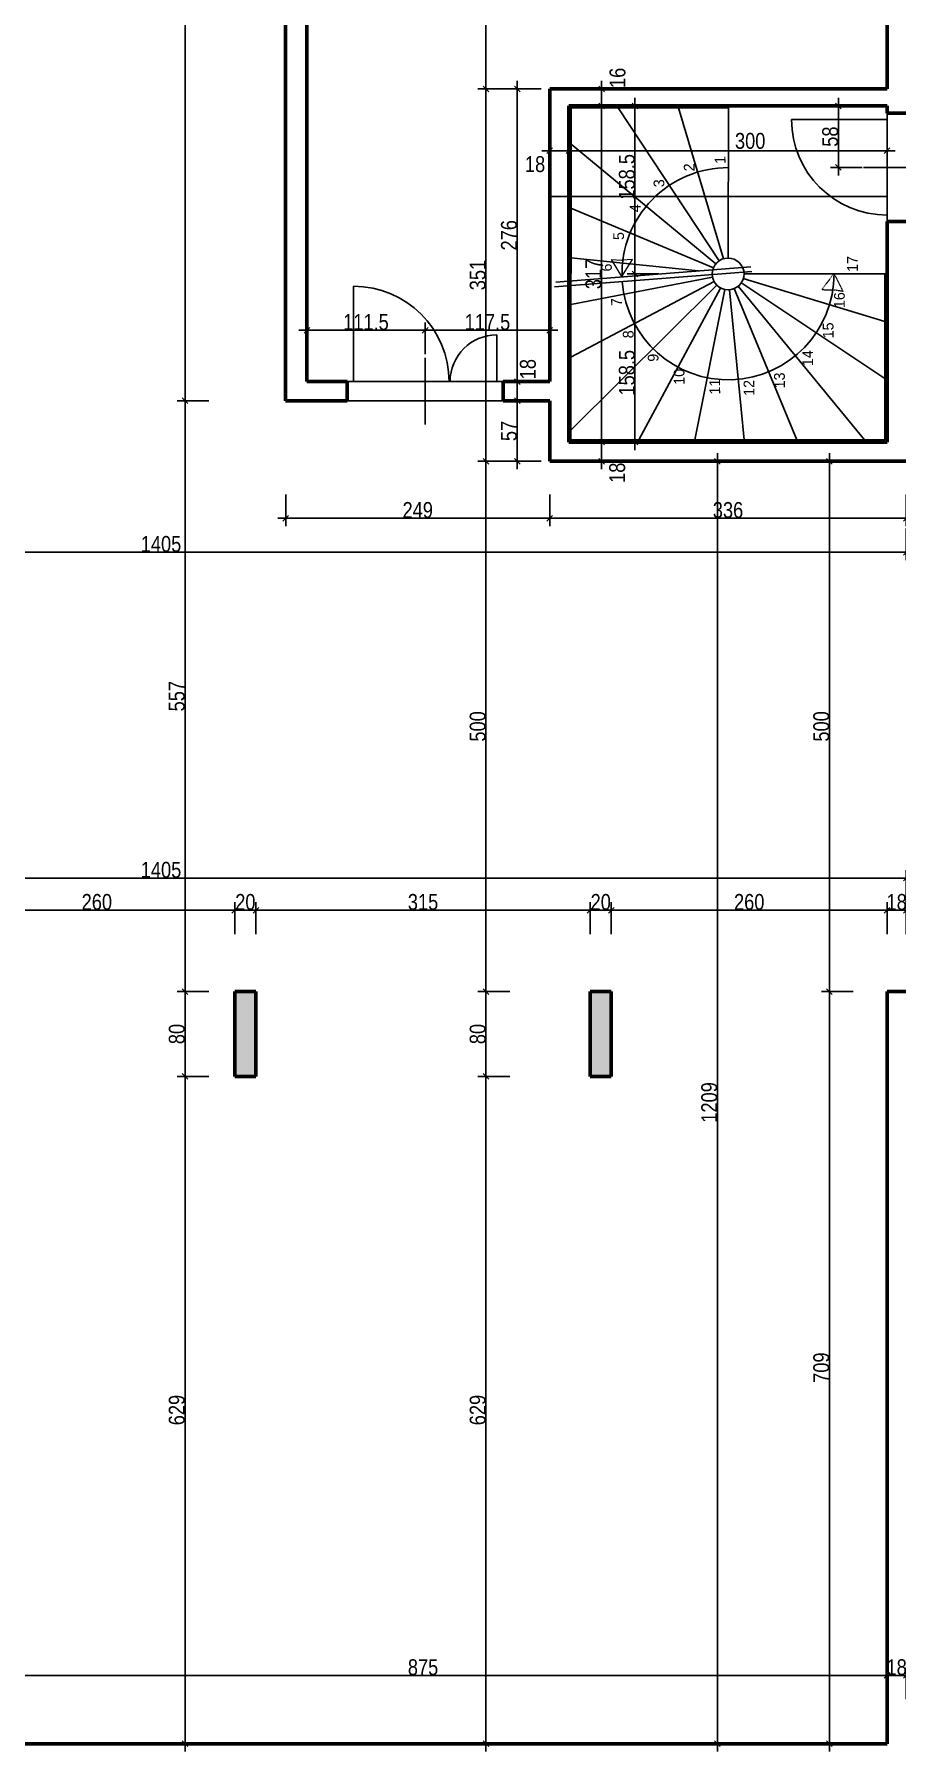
# Model space of a CAD drawing. Header units: centimetres. Extents: x 16433 to 114398, y -50094 to -12305.
# Drawn here: x 40565 to 41378, y -41221 to -39602 of the extents above; entities that cross this region are included whole.
import ezdxf

# ---------------------------------------------------------------- set-up
doc = ezdxf.new("R2010")
doc.units = ezdxf.units.CM
doc.header["$LTSCALE"] = 0.5
doc.linetypes.add('Style de ligne -16', pattern=[0.192476, 0.123031, -0.069444])
doc.layers.get('0').update_dxf_attribs({"linetype": 'CONTINUOUS'})
doc.layers.get('DEFPOINTS').update_dxf_attribs({"linetype": 'CONTINUOUS'})
for name, color, linetype in [('01_cote_gen', 4, 'CONTINUOUS'), ('01_linteaux', 2, 'CONTINUOUS'), ('01_poch_poteaux', 250, 'CONTINUOUS'), ('AA_COTES', 2, 'CONTINUOUS')]:
    doc.layers.add(name, color=color, linetype=linetype)
doc.layers.add('01_murs_coup', color=5, linetype='CONTINUOUS', lineweight=60)
doc.styles.add('Century Gothic', font='GOTHIC.TTF')
doc.styles.add('STYLE2', font='ARIALN.TTF')
doc.dimstyles.new('JB50', dxfattribs={"dimscale": 0.1, "dimtxt": 150, "dimasz": 15, "dimexe": 0.1, "dimexo": 0.1, "dimgap": 0.09, "dimtad": 1, "dimdec": 1, "dimdsep": 46, "dimtxsty": 'STYLE2', "dimblk1": 'BOND_G', "dimblk2": 'BOND_D', "dimsah": 1, "dimcen": 1.5, "dimdle": 0.01, "dimse1": 1, "dimse2": 1, "dimclrd": 4, "dimclre": 2, "dimclrt": 6, "dimazin": 2, "dimtfac": 2.333333, "dimtdec": 1, "dimtix": 1, "dimtmove": 2, "dimatfit": 3, "dimldrblk": 'BOND_G', "dimfxl": 1, "dimtolj": 1, "dimtzin": 0, "dimarcsym": 0})

# ---------------------------------------------------------------- blocks, each defined once
blk = doc.blocks.new('Groupe-141-1')
at = {"color": 7, "linetype": 'Style de ligne -16', "lineweight": 13}
for p, q in [((14120.1, -46468.9), (14103, -46460.5)), ((14103, -46460.5), (14104.8, -46470.4)), ((14105, -46480.4), (14104.8, -46470.4)), ((14120.1, -46468.9), (14105, -46480.4))]:
    blk.add_line(p, q, dxfattribs=at)
blk = doc.blocks.new('Groupe-142-1')
at = {"color": 7, "linetype": 'Continuous', "lineweight": 13}
for p, q in [((14080, -46273.1), (14094, -46260.3)), ((14094, -46260.3), (14095.1, -46270.2)), ((14080, -46273.1), (14097.7, -46279.8)), ((14097.7, -46279.8), (14095.1, -46270.2))]:
    blk.add_line(p, q, dxfattribs=at)
blk = doc.blocks.new('BOND_G')
at = {"layer": 'AA_COTES', "color": 0}
for p, q in [((0, -5), (0, 15)), ((5, 0), (-5, 0)), ((1.8, 1.8), (-1.8, -1.8))]:
    blk.add_line(p, q, dxfattribs=at)
blk = doc.blocks.new('BOND_D')
at = {"layer": 'AA_COTES', "color": 0}
for p, q in [((5, 0), (-5, 0)), ((-1.8, -1.8), (1.8, 1.8)), ((0, 5), (0, -15))]:
    blk.add_line(p, q, dxfattribs=at)
blk = doc.blocks.new('*D2875')
at = {"layer": '01_cote_gen', "color": 4, "lineweight": -2, "transparency": 16777216}
blk.add_line((40823.4, -39881.2), (40931.9, -39881.2), dxfattribs=at)
at = {"layer": 'DEFPOINTS', "color": 0}
for p in [(40821.9, -39883.1), (40933.4, -39881.2), (40933.4, -39898)]:
    blk.add_point(p, dxfattribs=at)
at = {"layer": '01_cote_gen', "color": 4, "lineweight": -2, "transparency": 16777216, "xscale": 1.5, "yscale": 1.5, "zscale": 1.5, "rotation": 180}
blk.add_blockref('BOND_G', (40821.9, -39881.2), dxfattribs=at)
at = {"layer": '01_cote_gen', "color": 4, "lineweight": -2, "transparency": 16777216, "xscale": 1.5, "yscale": 1.5, "zscale": 1.5}
blk.add_blockref('BOND_D', (40933.4, -39881.2), dxfattribs=at)
at = {"layer": '01_cote_gen', "color": 6, "transparency": 16777216, "insert": (40877.6, -39873.5), "char_height": 15, "attachment_point": 5, "style": 'STYLE2'}
blk.add_mtext('\\A1;111.5', dxfattribs=at)
blk = doc.blocks.new('*D2876')
at = {"layer": '01_cote_gen', "color": 4, "lineweight": -2, "transparency": 16777216}
blk.add_line((40934.9, -39881.2), (41049.4, -39881.2), dxfattribs=at)
at = {"layer": 'DEFPOINTS', "color": 0}
for p in [(40933.4, -39888.7), (41050.9, -39881.2), (41050.9, -39888.7)]:
    blk.add_point(p, dxfattribs=at)
at = {"layer": '01_cote_gen', "color": 4, "lineweight": -2, "transparency": 16777216, "xscale": 1.5, "yscale": 1.5, "zscale": 1.5, "rotation": 180}
blk.add_blockref('BOND_G', (40933.4, -39881.2), dxfattribs=at)
at = {"layer": '01_cote_gen', "color": 4, "lineweight": -2, "transparency": 16777216, "xscale": 1.5, "yscale": 1.5, "zscale": 1.5}
blk.add_blockref('BOND_D', (41050.9, -39881.2), dxfattribs=at)
at = {"layer": '01_cote_gen', "color": 6, "transparency": 16777216, "insert": (40992.1, -39873.5), "char_height": 15, "attachment_point": 5, "style": 'STYLE2'}
blk.add_mtext('\\A1;117.5', dxfattribs=at)
blk = doc.blocks.new('*D2880')
at = {"layer": '01_cote_gen', "color": 4, "lineweight": -2, "transparency": 16777216}
blk.add_line((41323, -39726.1), (41323, -39671.1), dxfattribs=at)
at = {"layer": 'DEFPOINTS', "color": 0}
for p in [(41323, -39669.6), (41346.5, -39669.6), (41346.5, -39727.6)]:
    blk.add_point(p, dxfattribs=at)
at = {"layer": '01_cote_gen', "color": 4, "lineweight": -2, "transparency": 16777216, "xscale": 1.5, "yscale": 1.5, "zscale": 1.5}
for name, p, rotation in [('BOND_D', (41323, -39669.6), 90), ('BOND_G', (41323, -39727.6), 270)]:
    blk.add_blockref(name, p, dxfattribs=dict(at, rotation=rotation))
at = {"layer": '01_cote_gen', "color": 6, "transparency": 16777216, "insert": (41315.3, -39698.6), "char_height": 15, "attachment_point": 5, "rotation": 90, "style": 'STYLE2'}
blk.add_mtext('\\A1;58', dxfattribs=at)
blk = doc.blocks.new('*D2896')
at = {"layer": '01_cote_gen', "color": 4, "lineweight": -2, "transparency": 16777216}
blk.add_line((40495.4, -40427.9), (40752.4, -40427.9), dxfattribs=at)
at = {"layer": 'DEFPOINTS', "color": 0}
for p in [(40753.9, -40427.9), (40493.9, -40450.6), (40753.9, -40450.4)]:
    blk.add_point(p, dxfattribs=at)
at = {"layer": '01_cote_gen', "color": 4, "lineweight": -2, "transparency": 16777216, "xscale": 1.5, "yscale": 1.5, "zscale": 1.5, "rotation": 180}
blk.add_blockref('BOND_G', (40493.9, -40427.9), dxfattribs=at)
at = {"layer": '01_cote_gen', "color": 4, "lineweight": -2, "transparency": 16777216, "xscale": 1.5, "yscale": 1.5, "zscale": 1.5}
blk.add_blockref('BOND_D', (40753.9, -40427.9), dxfattribs=at)
at = {"layer": '01_cote_gen', "color": 6, "transparency": 16777216, "insert": (40623.9, -40420.2), "char_height": 15, "attachment_point": 5, "style": 'STYLE2'}
blk.add_mtext('\\A1;260', dxfattribs=at)
blk = doc.blocks.new('*D2897')
at = {"layer": '01_cote_gen', "color": 4, "lineweight": -2, "transparency": 16777216}
blk.add_line((40755.4, -40427.9), (40772.4, -40427.9), dxfattribs=at)
at = {"layer": 'DEFPOINTS', "color": 0}
for p in [(40773.9, -40427.9), (40753.9, -40450.4), (40773.9, -40450.4)]:
    blk.add_point(p, dxfattribs=at)
at = {"layer": '01_cote_gen', "color": 4, "lineweight": -2, "transparency": 16777216, "xscale": 1.5, "yscale": 1.5, "zscale": 1.5, "rotation": 180}
blk.add_blockref('BOND_G', (40753.9, -40427.9), dxfattribs=at)
at = {"layer": '01_cote_gen', "color": 4, "lineweight": -2, "transparency": 16777216, "xscale": 1.5, "yscale": 1.5, "zscale": 1.5}
blk.add_blockref('BOND_D', (40773.9, -40427.9), dxfattribs=at)
at = {"layer": '01_cote_gen', "color": 6, "transparency": 16777216, "insert": (40763.9, -40420.2), "char_height": 15, "attachment_point": 5, "style": 'STYLE2'}
blk.add_mtext('\\A1;20', dxfattribs=at)
blk = doc.blocks.new('*D2898')
at = {"layer": '01_cote_gen', "color": 4, "lineweight": -2, "transparency": 16777216}
blk.add_line((40775.4, -40427.9), (41087.4, -40427.9), dxfattribs=at)
at = {"layer": 'DEFPOINTS', "color": 0}
for p in [(41088.9, -40427.9), (40773.9, -40450.4), (41088.9, -40450.4)]:
    blk.add_point(p, dxfattribs=at)
at = {"layer": '01_cote_gen', "color": 4, "lineweight": -2, "transparency": 16777216, "xscale": 1.5, "yscale": 1.5, "zscale": 1.5, "rotation": 180}
blk.add_blockref('BOND_G', (40773.9, -40427.9), dxfattribs=at)
at = {"layer": '01_cote_gen', "color": 4, "lineweight": -2, "transparency": 16777216, "xscale": 1.5, "yscale": 1.5, "zscale": 1.5}
blk.add_blockref('BOND_D', (41088.9, -40427.9), dxfattribs=at)
at = {"layer": '01_cote_gen', "color": 6, "transparency": 16777216, "insert": (40931.4, -40420.2), "char_height": 15, "attachment_point": 5, "style": 'STYLE2'}
blk.add_mtext('\\A1;315', dxfattribs=at)
blk = doc.blocks.new('*D2899')
at = {"layer": '01_cote_gen', "color": 4, "lineweight": -2, "transparency": 16777216}
blk.add_line((41090.4, -40427.9), (41107.4, -40427.9), dxfattribs=at)
at = {"layer": 'DEFPOINTS', "color": 0}
for p in [(41108.9, -40427.9), (41088.9, -40450.4), (41108.9, -40450.4)]:
    blk.add_point(p, dxfattribs=at)
at = {"layer": '01_cote_gen', "color": 4, "lineweight": -2, "transparency": 16777216, "xscale": 1.5, "yscale": 1.5, "zscale": 1.5, "rotation": 180}
blk.add_blockref('BOND_G', (41088.9, -40427.9), dxfattribs=at)
at = {"layer": '01_cote_gen', "color": 4, "lineweight": -2, "transparency": 16777216, "xscale": 1.5, "yscale": 1.5, "zscale": 1.5}
blk.add_blockref('BOND_D', (41108.9, -40427.9), dxfattribs=at)
at = {"layer": '01_cote_gen', "color": 6, "transparency": 16777216, "insert": (41098.9, -40420.2), "char_height": 15, "attachment_point": 5, "style": 'STYLE2'}
blk.add_mtext('\\A1;20', dxfattribs=at)
blk = doc.blocks.new('*D2900')
at = {"layer": '01_cote_gen', "color": 4, "lineweight": -2, "transparency": 16777216}
blk.add_line((41110.4, -40427.9), (41367.4, -40427.9), dxfattribs=at)
at = {"layer": 'DEFPOINTS', "color": 0}
for p in [(41368.9, -40427.9), (41108.9, -40450.4), (41368.9, -40450.4)]:
    blk.add_point(p, dxfattribs=at)
at = {"layer": '01_cote_gen', "color": 4, "lineweight": -2, "transparency": 16777216, "xscale": 1.5, "yscale": 1.5, "zscale": 1.5, "rotation": 180}
blk.add_blockref('BOND_G', (41108.9, -40427.9), dxfattribs=at)
at = {"layer": '01_cote_gen', "color": 4, "lineweight": -2, "transparency": 16777216, "xscale": 1.5, "yscale": 1.5, "zscale": 1.5}
blk.add_blockref('BOND_D', (41368.9, -40427.9), dxfattribs=at)
at = {"layer": '01_cote_gen', "color": 6, "transparency": 16777216, "insert": (41238.9, -40420.2), "char_height": 15, "attachment_point": 5, "style": 'STYLE2'}
blk.add_mtext('\\A1;260', dxfattribs=at)
blk = doc.blocks.new('*D2901')
at = {"layer": '01_cote_gen', "color": 4, "lineweight": -2, "transparency": 16777216}
blk.add_line((41370.4, -40427.9), (41385.4, -40427.9), dxfattribs=at)
at = {"layer": 'DEFPOINTS', "color": 0}
for p in [(41386.9, -40427.9), (41368.9, -40450.4), (41386.9, -40450.4)]:
    blk.add_point(p, dxfattribs=at)
at = {"layer": '01_cote_gen', "color": 4, "lineweight": -2, "transparency": 16777216, "xscale": 1.5, "yscale": 1.5, "zscale": 1.5, "rotation": 180}
blk.add_blockref('BOND_G', (41368.9, -40427.9), dxfattribs=at)
at = {"layer": '01_cote_gen', "color": 4, "lineweight": -2, "transparency": 16777216, "xscale": 1.5, "yscale": 1.5, "zscale": 1.5}
blk.add_blockref('BOND_D', (41386.9, -40427.9), dxfattribs=at)
at = {"layer": '01_cote_gen', "color": 6, "transparency": 16777216, "insert": (41377.9, -40420.2), "char_height": 15, "attachment_point": 5, "style": 'STYLE2'}
blk.add_mtext('\\A1;18', dxfattribs=at)
blk = doc.blocks.new('*D2923')
at = {"layer": '01_cote_gen', "color": 4, "lineweight": -2, "transparency": 16777216}
blk.add_line((40495.4, -41149.2), (41367.4, -41149.2), dxfattribs=at)
at = {"layer": 'DEFPOINTS', "color": 0}
for p in [(41368.9, -41149.1), (41368.9, -41149.2), (40493.9, -41189.6)]:
    blk.add_point(p, dxfattribs=at)
at = {"layer": '01_cote_gen', "color": 4, "lineweight": -2, "transparency": 16777216, "xscale": 1.5, "yscale": 1.5, "zscale": 1.5, "rotation": 180}
blk.add_blockref('BOND_G', (40493.9, -41149.2), dxfattribs=at)
at = {"layer": '01_cote_gen', "color": 4, "lineweight": -2, "transparency": 16777216, "xscale": 1.5, "yscale": 1.5, "zscale": 1.5}
blk.add_blockref('BOND_D', (41368.9, -41149.2), dxfattribs=at)
at = {"layer": '01_cote_gen', "color": 6, "transparency": 16777216, "insert": (40931.4, -41141.6), "char_height": 15, "attachment_point": 5, "style": 'STYLE2'}
blk.add_mtext('\\A1;875', dxfattribs=at)
blk = doc.blocks.new('*D2924')
at = {"layer": '01_cote_gen', "color": 4, "lineweight": -2, "transparency": 16777216}
blk.add_line((41370.4, -41149.2), (41385.4, -41149.2), dxfattribs=at)
at = {"layer": 'DEFPOINTS', "color": 0}
for p in [(41386.9, -41130.1), (41368.9, -41149.2), (41386.9, -41149.2)]:
    blk.add_point(p, dxfattribs=at)
at = {"layer": '01_cote_gen', "color": 4, "lineweight": -2, "transparency": 16777216, "xscale": 1.5, "yscale": 1.5, "zscale": 1.5, "rotation": 180}
blk.add_blockref('BOND_G', (41368.9, -41149.2), dxfattribs=at)
at = {"layer": '01_cote_gen', "color": 4, "lineweight": -2, "transparency": 16777216, "xscale": 1.5, "yscale": 1.5, "zscale": 1.5}
blk.add_blockref('BOND_D', (41386.9, -41149.2), dxfattribs=at)
at = {"layer": '01_cote_gen', "color": 6, "transparency": 16777216, "insert": (41377.9, -41141.6), "char_height": 15, "attachment_point": 5, "style": 'STYLE2'}
blk.add_mtext('\\A1;18', dxfattribs=at)
blk = doc.blocks.new('*D2933')
at = {"layer": '01_cote_gen', "color": 4, "lineweight": -2, "transparency": 16777216}
blk.add_line((41385.4, -40058.4), (41052.4, -40058.4), dxfattribs=at)
at = {"layer": 'DEFPOINTS', "color": 0}
for p in [(41050.9, -40004.6), (41386.9, -40004.6), (41050.9, -40058.4)]:
    blk.add_point(p, dxfattribs=at)
at = {"layer": '01_cote_gen', "color": 4, "lineweight": -2, "transparency": 16777216, "xscale": 1.5, "yscale": 1.5, "zscale": 1.5, "rotation": 180}
blk.add_blockref('BOND_D', (41050.9, -40058.4), dxfattribs=at)
at = {"layer": '01_cote_gen', "color": 4, "lineweight": -2, "transparency": 16777216, "xscale": 1.5, "yscale": 1.5, "zscale": 1.5}
blk.add_blockref('BOND_G', (41386.9, -40058.4), dxfattribs=at)
at = {"layer": '01_cote_gen', "color": 6, "transparency": 16777216, "insert": (41218.9, -40050.7), "char_height": 15, "attachment_point": 5, "style": 'STYLE2'}
blk.add_mtext('\\A1;336', dxfattribs=at)
blk = doc.blocks.new('*D2935')
at = {"layer": '01_cote_gen', "color": 4, "lineweight": -2, "transparency": 16777216}
blk.add_line((41049.4, -40058.4), (40803.4, -40058.4), dxfattribs=at)
at = {"layer": 'DEFPOINTS', "color": 0}
for p in [(40801.9, -39947.6), (41050.9, -40004.6), (40801.9, -40058.4)]:
    blk.add_point(p, dxfattribs=at)
at = {"layer": '01_cote_gen', "color": 4, "lineweight": -2, "transparency": 16777216, "xscale": 1.5, "yscale": 1.5, "zscale": 1.5, "rotation": 180}
blk.add_blockref('BOND_D', (40801.9, -40058.4), dxfattribs=at)
at = {"layer": '01_cote_gen', "color": 4, "lineweight": -2, "transparency": 16777216, "xscale": 1.5, "yscale": 1.5, "zscale": 1.5}
blk.add_blockref('BOND_G', (41050.9, -40058.4), dxfattribs=at)
at = {"layer": '01_cote_gen', "color": 6, "transparency": 16777216, "insert": (40926.4, -40050.7), "char_height": 15, "attachment_point": 5, "style": 'STYLE2'}
blk.add_mtext('\\A1;249', dxfattribs=at)
blk = doc.blocks.new('*D2936')
at = {"layer": '01_cote_gen', "color": 4, "lineweight": -2, "transparency": 16777216}
blk.add_line((41385.4, -40090.4), (39983.4, -40090.4), dxfattribs=at)
at = {"layer": 'DEFPOINTS', "color": 0}
for p in [(41386.9, -40064.4), (39981.9, -40088.1), (39981.9, -40090.4)]:
    blk.add_point(p, dxfattribs=at)
at = {"layer": '01_cote_gen', "color": 4, "lineweight": -2, "transparency": 16777216, "xscale": 1.5, "yscale": 1.5, "zscale": 1.5, "rotation": 180}
blk.add_blockref('BOND_D', (39981.9, -40090.4), dxfattribs=at)
at = {"layer": '01_cote_gen', "color": 4, "lineweight": -2, "transparency": 16777216, "xscale": 1.5, "yscale": 1.5, "zscale": 1.5}
blk.add_blockref('BOND_G', (41386.9, -40090.4), dxfattribs=at)
at = {"layer": '01_cote_gen', "color": 6, "transparency": 16777216, "insert": (40684.4, -40082.7), "char_height": 15, "attachment_point": 5, "style": 'STYLE2'}
blk.add_mtext('\\A1;1405', dxfattribs=at)
blk = doc.blocks.new('*D2938')
at = {"layer": '01_cote_gen', "color": 4, "lineweight": -2, "transparency": 16777216}
blk.add_line((39983.4, -40397.6), (41385.4, -40397.6), dxfattribs=at)
at = {"layer": 'DEFPOINTS', "color": 0}
for p in [(39981.9, -40375.2), (41386.9, -40397.6), (41386.9, -40450.4)]:
    blk.add_point(p, dxfattribs=at)
at = {"layer": '01_cote_gen', "color": 4, "lineweight": -2, "transparency": 16777216, "xscale": 1.5, "yscale": 1.5, "zscale": 1.5, "rotation": 180}
blk.add_blockref('BOND_G', (39981.9, -40397.6), dxfattribs=at)
at = {"layer": '01_cote_gen', "color": 4, "lineweight": -2, "transparency": 16777216, "xscale": 1.5, "yscale": 1.5, "zscale": 1.5}
blk.add_blockref('BOND_D', (41386.9, -40397.6), dxfattribs=at)
at = {"layer": '01_cote_gen', "color": 6, "transparency": 16777216, "insert": (40684.4, -40389.9), "char_height": 15, "attachment_point": 5, "style": 'STYLE2'}
blk.add_mtext('\\A1;1405', dxfattribs=at)
blk = doc.blocks.new('*D2971')
at = {"layer": '01_cote_gen', "color": 4, "lineweight": -2, "transparency": 16777216}
blk.add_line((41099.7, -40003.1), (41099.7, -39988.1), dxfattribs=at)
at = {"layer": 'DEFPOINTS', "color": 0}
for p in [(41099.7, -39986.6), (41116.6, -39986.6), (41116.6, -40004.6)]:
    blk.add_point(p, dxfattribs=at)
at = {"layer": '01_cote_gen', "color": 4, "lineweight": -2, "transparency": 16777216, "xscale": 1.5, "yscale": 1.5, "zscale": 1.5}
for name, p, rotation in [('BOND_D', (41099.7, -39986.6), 90), ('BOND_G', (41099.7, -40004.6), 270)]:
    blk.add_blockref(name, p, dxfattribs=dict(at, rotation=rotation))
at = {"layer": '01_cote_gen', "color": 6, "transparency": 16777216, "insert": (41114.5, -40015.5), "char_height": 15, "attachment_point": 5, "rotation": 90, "style": 'STYLE2'}
blk.add_mtext('\\A1;18', dxfattribs=at)
blk = doc.blocks.new('*D2972')
at = {"layer": '01_cote_gen', "color": 4, "lineweight": -2, "transparency": 16777216}
blk.add_line((41099.7, -39985.1), (41099.7, -39671.1), dxfattribs=at)
at = {"layer": 'DEFPOINTS', "color": 0}
for p in [(41099.7, -39669.6), (41253.2, -39669.6), (41148.4, -39986.6)]:
    blk.add_point(p, dxfattribs=at)
at = {"layer": '01_cote_gen', "color": 4, "lineweight": -2, "transparency": 16777216, "xscale": 1.5, "yscale": 1.5, "zscale": 1.5}
for name, p, rotation in [('BOND_D', (41099.7, -39669.6), 90), ('BOND_G', (41099.7, -39986.6), 270)]:
    blk.add_blockref(name, p, dxfattribs=dict(at, rotation=rotation))
at = {"layer": '01_cote_gen', "color": 6, "transparency": 16777216, "insert": (41092.1, -39828.1), "char_height": 15, "attachment_point": 5, "rotation": 90, "style": 'STYLE2'}
blk.add_mtext('\\A1;317', dxfattribs=at)
blk = doc.blocks.new('*D2973')
at = {"layer": '01_cote_gen', "color": 4, "lineweight": -2, "transparency": 16777216}
blk.add_line((41099.7, -39668.1), (41099.7, -39655.1), dxfattribs=at)
at = {"layer": 'DEFPOINTS', "color": 0}
for p in [(41099.7, -39653.6), (41247.6, -39653.6), (41247.6, -39669.6)]:
    blk.add_point(p, dxfattribs=at)
at = {"layer": '01_cote_gen', "color": 4, "lineweight": -2, "transparency": 16777216, "xscale": 1.5, "yscale": 1.5, "zscale": 1.5}
for name, p, rotation in [('BOND_D', (41099.7, -39653.6), 90), ('BOND_G', (41099.7, -39669.6), 270)]:
    blk.add_blockref(name, p, dxfattribs=dict(at, rotation=rotation))
at = {"layer": '01_cote_gen', "color": 6, "transparency": 16777216, "insert": (41114.8, -39643.2), "char_height": 15, "attachment_point": 5, "rotation": 90, "style": 'STYLE2'}
blk.add_mtext('\\A1;16', dxfattribs=at)
blk = doc.blocks.new('*D2974')
at = {"layer": '01_cote_gen', "color": 4, "lineweight": -2, "transparency": 16777216}
blk.add_line((40990.7, -40003.1), (40990.7, -39655.1), dxfattribs=at)
at = {"layer": 'DEFPOINTS', "color": 0}
for p in [(40990.7, -39653.6), (41050.9, -39653.6), (41050.9, -40004.6)]:
    blk.add_point(p, dxfattribs=at)
at = {"layer": '01_cote_gen', "color": 4, "lineweight": -2, "transparency": 16777216, "xscale": 1.5, "yscale": 1.5, "zscale": 1.5}
for name, p, rotation in [('BOND_D', (40990.7, -39653.6), 90), ('BOND_G', (40990.7, -40004.6), 270)]:
    blk.add_blockref(name, p, dxfattribs=dict(at, rotation=rotation))
at = {"layer": '01_cote_gen', "color": 6, "transparency": 16777216, "insert": (40983, -39829.1), "char_height": 15, "attachment_point": 5, "rotation": 90, "style": 'STYLE2'}
blk.add_mtext('\\A1;351', dxfattribs=at)
blk = doc.blocks.new('*D2975')
at = {"layer": '01_cote_gen', "color": 4, "lineweight": -2, "transparency": 16777216}
blk.add_line((41020.2, -40003.1), (41020.2, -39949.1), dxfattribs=at)
at = {"layer": 'DEFPOINTS', "color": 0}
for p in [(41020.2, -39947.6), (41050.9, -39947.6), (41050.9, -40004.6)]:
    blk.add_point(p, dxfattribs=at)
at = {"layer": '01_cote_gen', "color": 4, "lineweight": -2, "transparency": 16777216, "xscale": 1.5, "yscale": 1.5, "zscale": 1.5}
for name, p, rotation in [('BOND_D', (41020.2, -39947.6), 90), ('BOND_G', (41020.2, -40004.6), 270)]:
    blk.add_blockref(name, p, dxfattribs=dict(at, rotation=rotation))
at = {"layer": '01_cote_gen', "color": 6, "transparency": 16777216, "insert": (41012.5, -39976.1), "char_height": 15, "attachment_point": 5, "rotation": 90, "style": 'STYLE2'}
blk.add_mtext('\\A1;57', dxfattribs=at)
blk = doc.blocks.new('*D2976')
at = {"layer": '01_cote_gen', "color": 4, "lineweight": -2, "transparency": 16777216}
blk.add_line((41020.2, -39946.1), (41020.2, -39931.1), dxfattribs=at)
at = {"layer": 'DEFPOINTS', "color": 0}
for p in [(41020.2, -39929.6), (41028.9, -39929.6), (41028.9, -39947.6)]:
    blk.add_point(p, dxfattribs=at)
at = {"layer": '01_cote_gen', "color": 4, "lineweight": -2, "transparency": 16777216, "xscale": 1.5, "yscale": 1.5, "zscale": 1.5}
for name, p, rotation in [('BOND_D', (41020.2, -39929.6), 90), ('BOND_G', (41020.2, -39947.6), 270)]:
    blk.add_blockref(name, p, dxfattribs=dict(at, rotation=rotation))
at = {"layer": '01_cote_gen', "color": 6, "transparency": 16777216, "insert": (41030.3, -39917.8), "char_height": 15, "attachment_point": 5, "rotation": 90, "style": 'STYLE2'}
blk.add_mtext('\\A1;18', dxfattribs=at)
blk = doc.blocks.new('*D2977')
at = {"layer": '01_cote_gen', "color": 4, "lineweight": -2, "transparency": 16777216}
blk.add_line((41020.2, -39928.1), (41020.2, -39655.1), dxfattribs=at)
at = {"layer": 'DEFPOINTS', "color": 0}
for p in [(41020.2, -39653.6), (41050.9, -39653.6), (41028.9, -39929.6)]:
    blk.add_point(p, dxfattribs=at)
at = {"layer": '01_cote_gen', "color": 4, "lineweight": -2, "transparency": 16777216, "xscale": 1.5, "yscale": 1.5, "zscale": 1.5}
for name, p, rotation in [('BOND_D', (41020.2, -39653.6), 90), ('BOND_G', (41020.2, -39929.6), 270)]:
    blk.add_blockref(name, p, dxfattribs=dict(at, rotation=rotation))
at = {"layer": '01_cote_gen', "color": 6, "transparency": 16777216, "insert": (41012.5, -39791.6), "char_height": 15, "attachment_point": 5, "rotation": 90, "style": 'STYLE2'}
blk.add_mtext('\\A1;276', dxfattribs=at)
blk = doc.blocks.new('*D2978')
at = {"layer": '01_cote_gen', "color": 4, "lineweight": -2, "transparency": 16777216}
blk.add_line((40990.7, -39652.1), (40990.7, -39037.1), dxfattribs=at)
at = {"layer": 'DEFPOINTS', "color": 0}
for p in [(40990.7, -39035.6), (41021.5, -39035.6), (40998.2, -39653.6)]:
    blk.add_point(p, dxfattribs=at)
at = {"layer": '01_cote_gen', "color": 4, "lineweight": -2, "transparency": 16777216, "xscale": 1.5, "yscale": 1.5, "zscale": 1.5}
for name, p, rotation in [('BOND_D', (40990.7, -39035.6), 90), ('BOND_G', (40990.7, -39653.6), 270)]:
    blk.add_blockref(name, p, dxfattribs=dict(at, rotation=rotation))
at = {"layer": '01_cote_gen', "color": 6, "transparency": 16777216, "insert": (40983, -39344.6), "char_height": 15, "attachment_point": 5, "rotation": 90, "style": 'STYLE2'}
blk.add_mtext('\\A1;618', dxfattribs=at)
blk = doc.blocks.new('*D3004')
at = {"layer": '01_cote_gen', "color": 4, "lineweight": -2, "transparency": 16777216}
blk.add_line((40990.7, -40583.1), (40990.7, -40506.1), dxfattribs=at)
at = {"layer": 'DEFPOINTS', "color": 0}
for p in [(40990.7, -40504.6), (41098.9, -40504.6), (41098.9, -40584.6)]:
    blk.add_point(p, dxfattribs=at)
at = {"layer": '01_cote_gen', "color": 4, "lineweight": -2, "transparency": 16777216, "xscale": 1.5, "yscale": 1.5, "zscale": 1.5}
for name, p, rotation in [('BOND_D', (40990.7, -40504.6), 90), ('BOND_G', (40990.7, -40584.6), 270)]:
    blk.add_blockref(name, p, dxfattribs=dict(at, rotation=rotation))
at = {"layer": '01_cote_gen', "color": 6, "transparency": 16777216, "insert": (40983, -40544.6), "char_height": 15, "attachment_point": 5, "rotation": 90, "style": 'STYLE2'}
blk.add_mtext('\\A1;80', dxfattribs=at)
blk = doc.blocks.new('*D3005')
at = {"layer": '01_cote_gen', "color": 4, "lineweight": -2, "transparency": 16777216}
blk.add_line((40990.7, -40503.1), (40990.7, -40006.1), dxfattribs=at)
at = {"layer": 'DEFPOINTS', "color": 0}
for p in [(40990.7, -40004.6), (41005.2, -40004.6), (41013.2, -40504.6)]:
    blk.add_point(p, dxfattribs=at)
at = {"layer": '01_cote_gen', "color": 4, "lineweight": -2, "transparency": 16777216, "xscale": 1.5, "yscale": 1.5, "zscale": 1.5}
for name, p, rotation in [('BOND_D', (40990.7, -40004.6), 90), ('BOND_G', (40990.7, -40504.6), 270)]:
    blk.add_blockref(name, p, dxfattribs=dict(at, rotation=rotation))
at = {"layer": '01_cote_gen', "color": 6, "transparency": 16777216, "insert": (40983, -40254.6), "char_height": 15, "attachment_point": 5, "rotation": 90, "style": 'STYLE2'}
blk.add_mtext('\\A1;500', dxfattribs=at)
blk = doc.blocks.new('*D3006')
at = {"layer": '01_cote_gen', "color": 4, "lineweight": -2, "transparency": 16777216}
blk.add_line((41208.9, -41212.1), (41208.9, -40006.1), dxfattribs=at)
at = {"layer": 'DEFPOINTS', "color": 0}
for p in [(41208.9, -40004.6), (41210, -40004.6), (41210, -41213.6)]:
    blk.add_point(p, dxfattribs=at)
at = {"layer": '01_cote_gen', "color": 4, "lineweight": -2, "transparency": 16777216, "xscale": 1.5, "yscale": 1.5, "zscale": 1.5}
for name, p, rotation in [('BOND_D', (41208.9, -40004.6), 90), ('BOND_G', (41208.9, -41213.6), 270)]:
    blk.add_blockref(name, p, dxfattribs=dict(at, rotation=rotation))
at = {"layer": '01_cote_gen', "color": 6, "transparency": 16777216, "insert": (41201.3, -40609.1), "char_height": 15, "attachment_point": 5, "rotation": 90, "style": 'STYLE2'}
blk.add_mtext('\\A1;1209', dxfattribs=at)
blk = doc.blocks.new('*D3007')
at = {"layer": '01_cote_gen', "color": 4, "lineweight": -2, "transparency": 16777216}
blk.add_line((40990.7, -41212.1), (40990.7, -40586.1), dxfattribs=at)
at = {"layer": 'DEFPOINTS', "color": 0}
for p in [(40990.7, -40584.6), (41088.9, -40584.6), (41034.4, -41213.6)]:
    blk.add_point(p, dxfattribs=at)
at = {"layer": '01_cote_gen', "color": 4, "lineweight": -2, "transparency": 16777216, "xscale": 1.5, "yscale": 1.5, "zscale": 1.5}
for name, p, rotation in [('BOND_D', (40990.7, -40584.6), 90), ('BOND_G', (40990.7, -41213.6), 270)]:
    blk.add_blockref(name, p, dxfattribs=dict(at, rotation=rotation))
at = {"layer": '01_cote_gen', "color": 6, "transparency": 16777216, "insert": (40983, -40899.1), "char_height": 15, "attachment_point": 5, "rotation": 90, "style": 'STYLE2'}
blk.add_mtext('\\A1;629', dxfattribs=at)
blk = doc.blocks.new('*D3008')
at = {"layer": '01_cote_gen', "color": 4, "lineweight": -2, "transparency": 16777216}
blk.add_line((40707, -39946.1), (40707, -39037), dxfattribs=at)
at = {"layer": 'DEFPOINTS', "color": 0}
for p in [(40707, -39035.5), (40715.8, -39035.5), (40801.9, -39947.6)]:
    blk.add_point(p, dxfattribs=at)
at = {"layer": '01_cote_gen', "color": 4, "lineweight": -2, "transparency": 16777216, "xscale": 1.5, "yscale": 1.5, "zscale": 1.5}
for name, p, rotation in [('BOND_D', (40707, -39035.5), 90), ('BOND_G', (40707, -39947.6), 270)]:
    blk.add_blockref(name, p, dxfattribs=dict(at, rotation=rotation))
at = {"layer": '01_cote_gen', "color": 6, "transparency": 16777216, "insert": (40699.3, -39482.8), "char_height": 15, "attachment_point": 5, "rotation": 90, "style": 'STYLE2'}
blk.add_mtext('\\A1;912', dxfattribs=at)
blk = doc.blocks.new('*D3009')
at = {"layer": '01_cote_gen', "color": 4, "lineweight": -2, "transparency": 16777216}
blk.add_line((40707, -40503.1), (40707, -39949.1), dxfattribs=at)
at = {"layer": 'DEFPOINTS', "color": 0}
for p in [(40707, -39947.6), (40729.5, -39947.6), (40773.9, -40504.6)]:
    blk.add_point(p, dxfattribs=at)
at = {"layer": '01_cote_gen', "color": 4, "lineweight": -2, "transparency": 16777216, "xscale": 1.5, "yscale": 1.5, "zscale": 1.5}
for name, p, rotation in [('BOND_D', (40707, -39947.6), 90), ('BOND_G', (40707, -40504.6), 270)]:
    blk.add_blockref(name, p, dxfattribs=dict(at, rotation=rotation))
at = {"layer": '01_cote_gen', "color": 6, "transparency": 16777216, "insert": (40699.3, -40226.1), "char_height": 15, "attachment_point": 5, "rotation": 90, "style": 'STYLE2'}
blk.add_mtext('\\A1;557', dxfattribs=at)
blk = doc.blocks.new('*D3010')
at = {"layer": '01_cote_gen', "color": 4, "lineweight": -2, "transparency": 16777216}
blk.add_line((40707, -40583.1), (40707, -40506.1), dxfattribs=at)
at = {"layer": 'DEFPOINTS', "color": 0}
for p in [(40707, -40504.6), (40773.9, -40504.6), (40773.9, -40584.6)]:
    blk.add_point(p, dxfattribs=at)
at = {"layer": '01_cote_gen', "color": 4, "lineweight": -2, "transparency": 16777216, "xscale": 1.5, "yscale": 1.5, "zscale": 1.5}
for name, p, rotation in [('BOND_D', (40707, -40504.6), 90), ('BOND_G', (40707, -40584.6), 270)]:
    blk.add_blockref(name, p, dxfattribs=dict(at, rotation=rotation))
at = {"layer": '01_cote_gen', "color": 6, "transparency": 16777216, "insert": (40699.3, -40544.6), "char_height": 15, "attachment_point": 5, "rotation": 90, "style": 'STYLE2'}
blk.add_mtext('\\A1;80', dxfattribs=at)
blk = doc.blocks.new('*D3011')
at = {"layer": '01_cote_gen', "color": 4, "lineweight": -2, "transparency": 16777216}
blk.add_line((40707, -41212.1), (40707, -40586.1), dxfattribs=at)
at = {"layer": 'DEFPOINTS', "color": 0}
for p in [(40707, -40584.6), (40729.5, -40584.6), (40822.9, -41213.6)]:
    blk.add_point(p, dxfattribs=at)
at = {"layer": '01_cote_gen', "color": 4, "lineweight": -2, "transparency": 16777216, "xscale": 1.5, "yscale": 1.5, "zscale": 1.5}
for name, p, rotation in [('BOND_D', (40707, -40584.6), 90), ('BOND_G', (40707, -41213.6), 270)]:
    blk.add_blockref(name, p, dxfattribs=dict(at, rotation=rotation))
at = {"layer": '01_cote_gen', "color": 6, "transparency": 16777216, "insert": (40699.3, -40899.1), "char_height": 15, "attachment_point": 5, "rotation": 90, "style": 'STYLE2'}
blk.add_mtext('\\A1;629', dxfattribs=at)
blk = doc.blocks.new('*D3012')
at = {"layer": '01_cote_gen', "color": 4, "lineweight": -2, "transparency": 16777216}
blk.add_line((41314.5, -41212.1), (41314.5, -40506.1), dxfattribs=at)
at = {"layer": 'DEFPOINTS', "color": 0}
for p in [(41314.5, -40504.6), (41368.9, -40504.6), (41339.2, -41213.6)]:
    blk.add_point(p, dxfattribs=at)
at = {"layer": '01_cote_gen', "color": 4, "lineweight": -2, "transparency": 16777216, "xscale": 1.5, "yscale": 1.5, "zscale": 1.5}
for name, p, rotation in [('BOND_D', (41314.5, -40504.6), 90), ('BOND_G', (41314.5, -41213.6), 270)]:
    blk.add_blockref(name, p, dxfattribs=dict(at, rotation=rotation))
at = {"layer": '01_cote_gen', "color": 6, "transparency": 16777216, "insert": (41306.9, -40859.1), "char_height": 15, "attachment_point": 5, "rotation": 90, "style": 'STYLE2'}
blk.add_mtext('\\A1;709', dxfattribs=at)
blk = doc.blocks.new('*D3013')
at = {"layer": '01_cote_gen', "color": 4, "lineweight": -2, "transparency": 16777216}
blk.add_line((41314.5, -40503.1), (41314.5, -40006.1), dxfattribs=at)
at = {"layer": 'DEFPOINTS', "color": 0}
for p in [(41314.5, -40004.6), (41344.8, -40004.6), (41375.2, -40504.6)]:
    blk.add_point(p, dxfattribs=at)
at = {"layer": '01_cote_gen', "color": 4, "lineweight": -2, "transparency": 16777216, "xscale": 1.5, "yscale": 1.5, "zscale": 1.5}
for name, p, rotation in [('BOND_D', (41314.5, -40004.6), 90), ('BOND_G', (41314.5, -40504.6), 270)]:
    blk.add_blockref(name, p, dxfattribs=dict(at, rotation=rotation))
at = {"layer": '01_cote_gen', "color": 6, "transparency": 16777216, "insert": (41306.9, -40254.6), "char_height": 15, "attachment_point": 5, "rotation": 90, "style": 'STYLE2'}
blk.add_mtext('\\A1;500', dxfattribs=at)
blk = doc.blocks.new('*D3056')
at = {"layer": '01_cote_gen', "color": 4, "lineweight": -2, "transparency": 16777216}
blk.add_line((41131.2, -39985.1), (41131.2, -39829.5), dxfattribs=at)
at = {"layer": 'DEFPOINTS', "color": 0}
for p in [(41131.2, -39828), (41219, -39828), (41160.8, -39986.6)]:
    blk.add_point(p, dxfattribs=at)
at = {"layer": '01_cote_gen', "color": 4, "lineweight": -2, "transparency": 16777216, "xscale": 1.5, "yscale": 1.5, "zscale": 1.5}
for name, p, rotation in [('BOND_D', (41131.2, -39828), 90), ('BOND_G', (41131.2, -39986.6), 270)]:
    blk.add_blockref(name, p, dxfattribs=dict(at, rotation=rotation))
at = {"layer": '01_cote_gen', "color": 6, "transparency": 16777216, "insert": (41123.6, -39921.2), "char_height": 15, "attachment_point": 5, "rotation": 90, "style": 'STYLE2'}
blk.add_mtext('\\A1;158.5', dxfattribs=at)
blk = doc.blocks.new('*D3057')
at = {"layer": '01_cote_gen', "color": 4, "lineweight": -2, "transparency": 16777216}
blk.add_line((41131.2, -39826.5), (41131.2, -39671.1), dxfattribs=at)
at = {"layer": 'DEFPOINTS', "color": 0}
for p in [(41131.2, -39669.6), (41249.6, -39669.6), (41219, -39828)]:
    blk.add_point(p, dxfattribs=at)
at = {"layer": '01_cote_gen', "color": 4, "lineweight": -2, "transparency": 16777216, "xscale": 1.5, "yscale": 1.5, "zscale": 1.5}
for name, p, rotation in [('BOND_D', (41131.2, -39669.6), 90), ('BOND_G', (41131.2, -39828), 270)]:
    blk.add_blockref(name, p, dxfattribs=dict(at, rotation=rotation))
at = {"layer": '01_cote_gen', "color": 6, "transparency": 16777216, "insert": (41123.6, -39736.5), "char_height": 15, "attachment_point": 5, "rotation": 90, "style": 'STYLE2'}
blk.add_mtext('\\A1;158.5', dxfattribs=at)
blk = doc.blocks.new('*D3124')
at = {"layer": '01_cote_gen', "color": 4, "lineweight": -2, "transparency": 16777216}
blk.add_line((41052.4, -39711.9), (41067.4, -39711.9), dxfattribs=at)
at = {"layer": 'DEFPOINTS', "color": 0}
for p in [(41068.9, -39711.9), (41050.9, -39729.7), (41068.9, -39729.7)]:
    blk.add_point(p, dxfattribs=at)
at = {"layer": '01_cote_gen', "color": 4, "lineweight": -2, "transparency": 16777216, "xscale": 1.5, "yscale": 1.5, "zscale": 1.5, "rotation": 180}
blk.add_blockref('BOND_G', (41050.9, -39711.9), dxfattribs=at)
at = {"layer": '01_cote_gen', "color": 4, "lineweight": -2, "transparency": 16777216, "xscale": 1.5, "yscale": 1.5, "zscale": 1.5}
blk.add_blockref('BOND_D', (41068.9, -39711.9), dxfattribs=at)
at = {"layer": '01_cote_gen', "color": 6, "transparency": 16777216, "insert": (41037, -39724.6), "char_height": 15, "attachment_point": 5, "style": 'STYLE2'}
blk.add_mtext('\\A1;18', dxfattribs=at)
blk = doc.blocks.new('*D3125')
at = {"layer": '01_cote_gen', "color": 4, "lineweight": -2, "transparency": 16777216}
blk.add_line((41070.4, -39711.9), (41367.4, -39711.9), dxfattribs=at)
at = {"layer": 'DEFPOINTS', "color": 0}
for p in [(41068.9, -39693.5), (41368.9, -39706.3), (41368.9, -39711.9)]:
    blk.add_point(p, dxfattribs=at)
at = {"layer": '01_cote_gen', "color": 4, "lineweight": -2, "transparency": 16777216, "xscale": 1.5, "yscale": 1.5, "zscale": 1.5, "rotation": 180}
blk.add_blockref('BOND_G', (41068.9, -39711.9), dxfattribs=at)
at = {"layer": '01_cote_gen', "color": 4, "lineweight": -2, "transparency": 16777216, "xscale": 1.5, "yscale": 1.5, "zscale": 1.5}
blk.add_blockref('BOND_D', (41368.9, -39711.9), dxfattribs=at)
at = {"layer": '01_cote_gen', "color": 6, "transparency": 16777216, "insert": (41239.8, -39702.7), "char_height": 15, "attachment_point": 5, "style": 'STYLE2'}
blk.add_mtext('\\A1;300', dxfattribs=at)

msp = doc.modelspace()

# ---------------------------------------------------------------- hatches: boundary and pattern name
at = {"layer": '01_poch_poteaux', "ltscale": 2}
h = msp.add_hatch(color=256, dxfattribs=at)
h.dxf.hatch_style = 1
h.paths.add_polyline_path([(40773.891, -40504.6), (40753.891, -40504.6), (40753.891, -40584.599), (40773.894, -40584.599)])
h = msp.add_hatch(color=256, dxfattribs=at)
h.dxf.hatch_style = 1
h.paths.add_polyline_path([(41108.896, -40504.6), (41088.896, -40504.6), (41088.896, -40584.6), (41108.898, -40584.6)])

# ---------------------------------------------------------------- linework, layer by layer
at = {"layer": '01_cote_gen'}
for p, q in [((41050.883, -39755.038), (41068.884, -39755.042)), ((41068.884, -39755.042), (41368.882, -39755.04))]:
    msp.add_line(p, q, dxfattribs=at)
at = {"layer": '01_linteaux'}
for p, q in [((41070.834, -39984.594), (41070.903, -39671.589)), ((41070.903, -39671.589), (41219.511, -39671.588)), ((41210.695, -39815.568), (41115.24, -39671.589)), ((41214.673, -39813.682), (41172.121, -39671.588)), ((41219.033, -39812.737), (41219.518, -39669.599)), ((41368.882, -39676.59), (41368.882, -39778.587)), ((41368.881, -39682.59), (41278.884, -39682.591)), ((41207.44, -39818.525), (41070.895, -39705.677)), ((41346.476, -39727.588), (41409.287, -39727.588)), ((41205.171, -39822.288), (41070.882, -39766.085)), ((41055.176, -39840.315), (41241.49, -39825.798)), ((41056.736, -39835.672), (41240.406, -39821.365)), ((41191.217, -39825.25), (41070.872, -39812.919)), ((40865.882, -39929.587), (40865.882, -39839.587)), ((41208.357, -39838.638), (41070.836, -39975.447)), ((41205.739, -39835.095), (41070.851, -39906.639)), ((41204.264, -39830.945), (41070.862, -39856.977)), ((41211.747, -39841.537), (41134.903, -39984.594)), ((41224.71, -39841.913), (41283.753, -39984.594)), ((41228.49, -39839.651), (41347.454, -39984.594)), ((41231.98, -39836.743), (41366.884, -39926.763)), ((41233.337, -39832.399), (41366.883, -39872.987)), ((41233.982, -39828.049), (41368.982, -39827.848)), ((41366.883, -39827.848), (41366.884, -39984.594)), ((41216.037, -39842.758), (41187.597, -39984.594)), ((41220.436, -39842.979), (41234.253, -39984.594)), ((41000.884, -39929.587), (41000.884, -39885.587)), ((40933.383, -39969.992), (40933.383, -39907.092)), ((41006.884, -39929.587), (40859.882, -39929.587)), ((41006.884, -39947.587), (40859.882, -39947.587)), ((41366.884, -39984.594), (41070.834, -39984.594))]:
    msp.add_line(p, q, dxfattribs=at)
msp.add_circle((41218.982, -39828.05), 15, dxfattribs=at)
for centre, radius, start, end in [((41368.881, -39682.59), 89.997, 180.000535, 270.00052), ((41218.982, -39827.85), 100, 89.805913, 181.663318), ((40865.882, -39929.587), 90, 0, 90), ((41218.982, -39827.85), 100, 184.245831, 0.000747), ((41000.884, -39929.587), 44, 90, 180)]:
    msp.add_arc(centre, radius, start, end, dxfattribs=at)
at = {"layer": '01_murs_coup'}
for p, q in [((40821.886, -39017.54), (40821.886, -39929.587)), ((40801.886, -39947.587), (40801.886, -39035.54)), ((41368.882, -39653.586), (41368.882, -39035.613)), ((41368.882, -39653.586), (41050.883, -39653.586)), ((41050.883, -39653.586), (41050.883, -39929.587)), ((41068.833, -39986.594), (41068.903, -39669.589)), ((41068.903, -39669.589), (41368.883, -39669.587)), ((41368.882, -39676.59), (41368.883, -39669.587)), ((41386.882, -39676.589), (41368.882, -39676.59)), ((41368.882, -39778.587), (41368.884, -39986.594)), ((41368.882, -39778.587), (41386.882, -39778.587)), ((40821.886, -39929.587), (40859.882, -39929.587)), ((40859.882, -39929.587), (40859.882, -39947.587)), ((41050.883, -39929.587), (41006.884, -39929.587)), ((41006.884, -39929.587), (41006.884, -39947.587)), ((40859.882, -39947.587), (40801.886, -39947.587)), ((41006.884, -39947.587), (41050.883, -39947.587)), ((41050.883, -39947.587), (41050.883, -40004.594)), ((41368.884, -39986.594), (41068.833, -39986.594)), ((41050.883, -40004.594), (41386.884, -40004.594)), ((40753.891, -40504.6), (40773.891, -40504.6)), ((40753.891, -40584.599), (40753.891, -40504.6)), ((40773.891, -40504.6), (40773.894, -40584.599)), ((41088.896, -40504.6), (41108.896, -40504.6)), ((41088.896, -40584.6), (41088.896, -40504.6)), ((41108.896, -40504.6), (41108.898, -40584.6)), ((41368.896, -41213.6), (41368.896, -40504.6)), ((41368.896, -40504.6), (41386.896, -40504.6)), ((40773.894, -40584.599), (40753.891, -40584.599)), ((41108.898, -40584.6), (41088.896, -40584.6)), ((40493.89, -41213.6), (41368.896, -41213.6)), ((41368.896, -41213.6), (40493.89, -41213.6))]:
    msp.add_line(p, q, dxfattribs=at)

# ---------------------------------------------------------------- block references
at = {"layer": '01_linteaux', "rotation": 79.27640525614329}
for name in ['Groupe-142-1', 'Groupe-141-1']:
    msp.add_blockref(name, (-6965.927, -45054.6), dxfattribs=at)

# ---------------------------------------------------------------- texts
at = {"layer": '01_linteaux', "char_height": 10.10561, "attachment_point": 1, "rotation": 90.610741, "line_spacing_factor": 1.026243, "style": 'Century Gothic'}
for s, insert, width in [('\\pt3.6249,7.2568,10.682,14.249;2', (41177.285, -39731.362), 7.82037), ('\\pt3.6249,7.2568,10.682;1', (41206.475, -39724.362), 7.82037), ('\\pt3.6249,6.6525,9.9793,13.309,16.634;3', (41148.785, -39746.362), 7.82037), ('\\pt3.6249,7.2568,10.641,14.188;4', (41126.378, -39769.955), 7.82037), ('\\pt3.6249,7.0931,10.641;5', (41110.786, -39796.167), 7.82037), ('\\pt3.6249,7.0931,10.641,14.188;6', (41099.286, -39825.845), 7.82037), ('\\pt3.6249,7.4448,11.167,14.886,18.615;17', (41331.271, -39826.21), 15.64073), ('\\pt3.6249,7.0931,10.641,14.188;7', (41108.786, -39858.399), 7.82037), ('\\pt3.6249,7.0931,10.641,14.188,17.735,21.282;16', (41318.941, -39860.337), 15.64073), ('\\pt3.6249,7.0931,10.641,14.188,17.735,21.282;15', (41308.346, -39888.855), 15.64073), ('\\pt3.6249,7.0931,10.641,14.188,17.735;8', (41119.82, -39888.785), 17.30336), ('\\pt3.6249,7.0931,10.641,14.188,17.735,21.282;9', (41143.287, -39910.863), 7.82037), ('\\pt3.6249,7.0931,10.641,14.188,17.735,21.282;14', (41289.003, -39915.035), 15.64073), ('\\pt3.6249,7.0931,10.641,14.188,17.735,21.282;10', (41167.846, -39932.603), 15.64073), ('\\pt3.6249,7.0931,10.641,14.188,17.735,21.282;13', (41262.476, -39936.036), 15.64073), ('\\pt3.6249,7.0931,10.641,14.188,17.735,21.282;11', (41201.441, -39941.856), 15.64073), ('\\pt3.6249,7.0931,10.641,14.188,17.735,21.282;12', (41233.72, -39943.047), 15.64073)]:
    msp.add_mtext(s, dxfattribs=dict(at, insert=insert, width=width))

# ---------------------------------------------------------------- dimensions: what is measured, and where the dimension line sits
at = {"layer": '01_cote_gen'}
for base, p1, p2, picture, middle in [((40706.982, -39035.54), (40801.886, -39947.587), (40715.824, -39035.54), '*D3008', (40699.314, -39482.845)), ((41099.747, -39653.586), (41247.63, -39669.588), (41247.63, -39653.586), '*D2973', (41114.778, -39643.151)), ((41131.235, -39669.588), (41218.982, -39828.05), (41249.552, -39669.588), '*D3057', (41123.567, -39736.501)), ((41131.235, -39828.05), (41160.814, -39986.594), (41218.982, -39828.05), '*D3056', (41123.567, -39921.246)), ((41020.177, -39929.587), (41028.883, -39947.587), (41028.883, -39929.587), '*D2976', (41030.309, -39917.833)), ((41099.747, -39986.594), (41116.594, -40004.594), (41116.594, -39986.594), '*D2971', (41114.475, -40015.461))]:
    dim = msp.add_linear_dim(base=base, p1=p1, p2=p2, angle=90, dimstyle='JB50', dxfattribs=at)
    dim.commit()
    dim.dimension.update_dxf_attribs({"geometry": picture, "text_midpoint": middle, "dimtype": 160})
for base, p1, p2, picture, middle in [((40990.659, -39035.562), (40998.159, -39653.586), (41021.475, -39035.562), '*D2978', (40982.992, -39344.574)), ((40990.659, -39653.586), (41050.883, -40004.594), (41050.883, -39653.586), '*D2974', (40982.992, -39829.09)), ((41020.177, -39653.586), (41028.883, -39929.587), (41050.883, -39653.586), '*D2977', (41012.509, -39791.586)), ((41099.747, -39669.588), (41148.417, -39986.594), (41253.246, -39669.588), '*D2972', (41092.079, -39828.091)), ((41323.003, -39669.587), (41346.476, -39727.588), (41346.476, -39669.587), '*D2880', (41315.336, -39698.588)), ((40706.982, -39947.587), (40773.891, -40504.6), (40729.482, -39947.587), '*D3009', (40699.345, -40226.093)), ((41020.177, -39947.587), (41050.883, -40004.594), (41050.883, -39947.587), '*D2975', (41012.54, -39976.09)), ((40990.659, -40004.594), (41013.159, -40504.6), (41005.233, -40004.594), '*D3005', (40982.992, -40254.597)), ((41208.92, -40004.594), (41210.041, -41213.63), (41210.041, -40004.594), '*D3006', (41201.253, -40609.112)), ((41314.542, -40004.594), (41375.183, -40504.6), (41344.78, -40004.594), '*D3013', (41306.874, -40254.597)), ((40706.982, -40504.6), (40773.894, -40584.599), (40773.894, -40504.6), '*D3010', (40699.314, -40544.599)), ((40990.659, -40504.6), (41098.897, -40584.6), (41098.897, -40504.6), '*D3004', (40982.992, -40544.6)), ((41314.542, -40504.6), (41339.16, -41213.6), (41368.896, -40504.6), '*D3012', (41306.874, -40859.1)), ((40706.982, -40584.599), (40822.868, -41213.6), (40729.482, -40584.599), '*D3011', (40699.314, -40899.099)), ((40990.659, -40584.6), (41034.423, -41213.6), (41088.896, -40584.6), '*D3007', (40982.992, -40899.1))]:
    dim = msp.add_linear_dim(base=base, p1=p1, p2=p2, angle=90, dimstyle='JB50', dxfattribs=at)
    dim.commit()
    dim.dimension.update_dxf_attribs({"geometry": picture, "text_midpoint": middle})
for base, p1, p2, picture, middle in [((41368.882, -39711.865), (41068.898, -39693.534), (41368.882, -39706.263), '*D3125', (41239.78, -39702.669)), ((41068.89, -39711.865), (41050.883, -39729.687), (41068.89, -39729.691), '*D3124', (41036.958, -39724.565))]:
    dim = msp.add_linear_dim(base=base, p1=p1, p2=p2, dimstyle='JB50', dxfattribs=at)
    dim.commit()
    dim.dimension.update_dxf_attribs({"geometry": picture, "text_midpoint": middle, "dimtype": 160})
for base, p1, p2, picture, middle in [((40933.383, -39881.159), (40821.886, -39883.052), (40933.383, -39898.026), '*D2875', (40877.635, -39873.491)), ((41050.883, -39881.159), (40933.383, -39888.659), (41050.883, -39888.659), '*D2876', (40992.133, -39873.491)), ((40801.886, -40058.361), (41050.883, -40004.594), (40801.886, -39947.587), '*D2935', (40926.385, -40050.693)), ((41050.883, -40058.361), (41386.882, -40004.594), (41050.883, -40004.594), '*D2933', (41218.883, -40050.693)), ((39981.886, -40090.361), (41386.882, -40064.416), (39981.886, -40088.128), '*D2936', (40684.384, -40082.693)), ((41386.896, -40397.553), (39981.886, -40375.193), (41386.896, -40450.402), '*D2938', (40684.391, -40389.885)), ((40753.891, -40427.902), (40493.89, -40450.568), (40753.891, -40450.402), '*D2896', (40623.89, -40420.234)), ((40773.891, -40427.902), (40753.891, -40450.402), (40773.891, -40450.402), '*D2897', (40763.891, -40420.234)), ((41088.896, -40427.902), (40773.891, -40450.402), (41088.896, -40450.402), '*D2898', (40931.394, -40420.234)), ((41108.896, -40427.902), (41088.896, -40450.402), (41108.896, -40450.401), '*D2899', (41098.896, -40420.234)), ((41368.896, -40427.902), (41108.896, -40450.401), (41368.896, -40450.402), '*D2900', (41238.896, -40420.234)), ((41386.896, -40427.902), (41368.896, -40450.402), (41386.896, -40450.402), '*D2901', (41377.896, -40420.234)), ((41368.896, -41149.221), (40493.89, -41189.555), (41368.896, -41149.055), '*D2923', (40931.393, -41141.553)), ((41386.896, -41149.221), (41368.896, -41149.221), (41386.896, -41130.079), '*D2924', (41377.896, -41141.553))]:
    dim = msp.add_linear_dim(base=base, p1=p1, p2=p2, dimstyle='JB50', dxfattribs=at)
    dim.commit()
    dim.dimension.update_dxf_attribs({"geometry": picture, "text_midpoint": middle})

doc.saveas('drawing.dxf')
